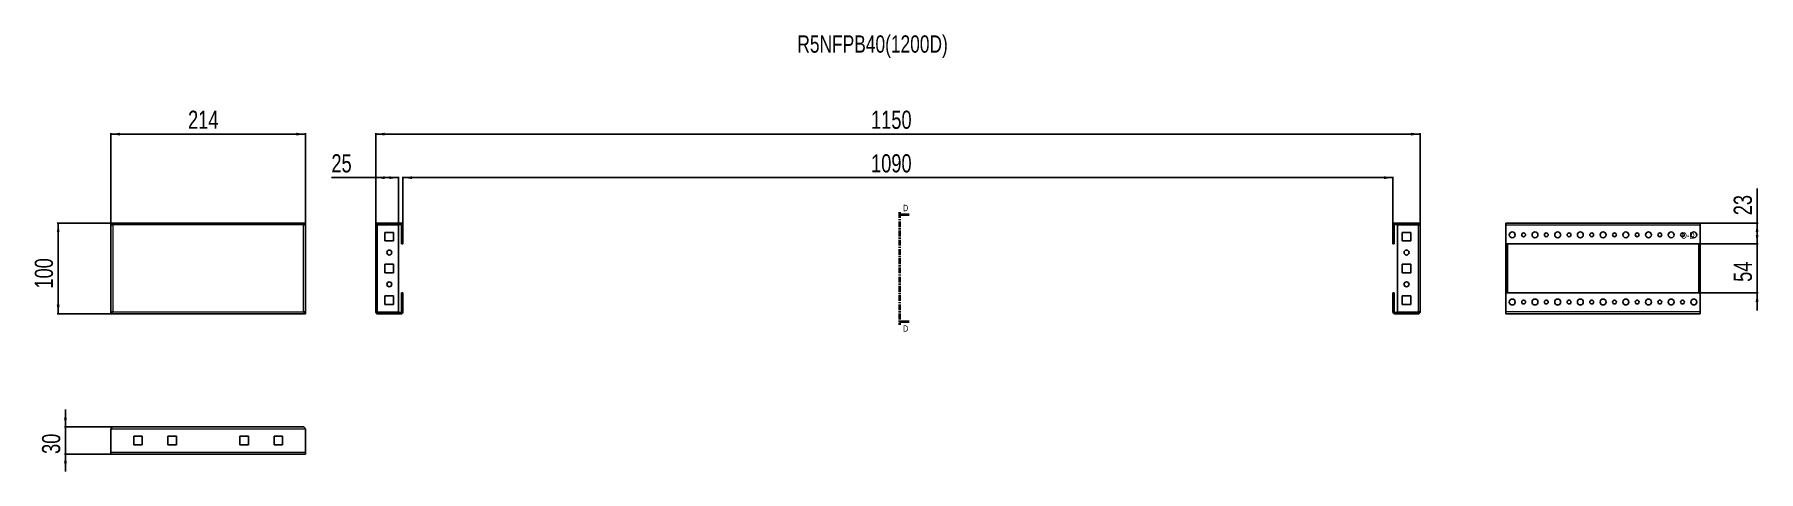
# Model space of a CAD drawing. Header units: millimetres. Extents: x -14 to 1884, y -1042 to 540.
# Drawn here: x -14 to 1884, y 59 to 540 of the extents above.
import ezdxf

# ---------------------------------------------------------------- set-up
doc = ezdxf.new("R2010")
doc.units = ezdxf.units.MM
doc.linetypes.add('CENTER', pattern=[10.16, 6.35, -1.27, 1.27, -1.27])
doc.layers.add('FORMAT', color=7, linetype='Continuous')
doc.styles.add('SLDTEXTSTYLE0', font='TXT', dxfattribs={"width": 0.75})
doc.dimstyles.new('SLDDIMSTYLE0', dxfattribs={"dimtxt": 20, "dimasz": 10, "dimexe": 0, "dimexo": 0.0625, "dimgap": 5, "dimtad": 2, "dimdec": 1, "dimrnd": 1e-09, "dimzin": 12, "dimdsep": 46, "dimtxsty": 'SLDTEXTSTYLE0', "dimsah": 1, "dimcen": 0.09, "dimadec": 0, "dimazin": 3, "dimtfac": 1, "dimtofl": 0, "dimtmove": 0, "dimatfit": 3, "dimfxl": 0, "dimfrac": 2, "dimtolj": 1, "dimtzin": 12, "dimarcsym": 0})
doc.dimstyles.new('SLDDIMSTYLE1', dxfattribs={"dimtxt": 20, "dimasz": 10, "dimexe": 0, "dimexo": 0.0625, "dimgap": 5, "dimtad": 2, "dimdec": 1, "dimrnd": 1e-09, "dimzin": 12, "dimdsep": 46, "dimtxsty": 'SLDTEXTSTYLE0', "dimsah": 1, "dimcen": 0.09, "dimadec": 0, "dimazin": 3, "dimtfac": 1, "dimtmove": 0, "dimatfit": 0, "dimfxl": 0, "dimfrac": 2, "dimtolj": 1, "dimtzin": 12, "dimarcsym": 0})

# ---------------------------------------------------------------- blocks, each defined once
blk = doc.blocks.new('_D')
at = {"layer": 'FORMAT'}
for p, q in [((70.2, 330.6), (70.2, 431.6)), ((70.2, 430.6), (284.2, 430.6)), ((284.2, 330.6), (284.2, 431.6))]:
    blk.add_line(p, q, dxfattribs=at)
for points in [[(70.2, 430.6), (80.2, 429), (80.2, 432.1)], [(284.2, 430.6), (274.2, 432.1), (274.2, 429)]]:
    blk.add_solid(points, dxfattribs=at)
at = {"layer": 'FORMAT', "insert": (155.1, 456.4), "char_height": 20, "attachment_point": 1, "style": 'SLDTEXTSTYLE0'}
blk.add_mtext('214', dxfattribs=at)
blk = doc.blocks.new('_D_1')
at = {"layer": 'FORMAT'}
for p, q in [((70.2, 332.6), (11.1, 332.6)), ((12.1, 332.6), (12.1, 232.6)), ((70.2, 232.6), (11.1, 232.6))]:
    blk.add_line(p, q, dxfattribs=at)
for points in [[(12.1, 332.6), (10.5, 322.6), (13.6, 322.6)], [(12.1, 232.6), (13.6, 242.6), (10.5, 242.6)]]:
    blk.add_solid(points, dxfattribs=at)
at = {"layer": 'FORMAT', "insert": (-13.7, 260.4), "char_height": 20, "attachment_point": 1, "rotation": 90, "style": 'SLDTEXTSTYLE0'}
blk.add_mtext('100', dxfattribs=at)
blk = doc.blocks.new('_D_2')
at = {"layer": 'FORMAT'}
for p, q in [((361.7, 330.5), (361.7, 431.6)), ((361.7, 430.6), (1511.7, 430.6)), ((1511.7, 330.5), (1511.7, 431.6))]:
    blk.add_line(p, q, dxfattribs=at)
for points in [[(361.7, 430.6), (371.7, 429), (371.7, 432.1)], [(1511.7, 430.6), (1501.7, 432.1), (1501.7, 429)]]:
    blk.add_solid(points, dxfattribs=at)
at = {"layer": 'FORMAT', "insert": (907.1, 456.4), "char_height": 20, "attachment_point": 1, "style": 'SLDTEXTSTYLE0'}
blk.add_mtext('1150', dxfattribs=at)
blk = doc.blocks.new('_D_3')
at = {"layer": 'FORMAT'}
for p, q in [((391.7, 330.5), (391.7, 383.6)), ((391.7, 382.6), (1481.7, 382.6)), ((1481.7, 330.5), (1481.7, 383.6))]:
    blk.add_line(p, q, dxfattribs=at)
for points in [[(391.7, 382.6), (401.7, 381), (401.7, 384.1)], [(1481.7, 382.6), (1471.7, 384.1), (1471.7, 381)]]:
    blk.add_solid(points, dxfattribs=at)
at = {"layer": 'FORMAT', "insert": (907.1, 408.4), "char_height": 20, "attachment_point": 1, "style": 'SLDTEXTSTYLE0'}
blk.add_mtext('1090', dxfattribs=at)
blk = doc.blocks.new('_D_4')
at = {"layer": 'FORMAT'}
for p, q in [((361.7, 382.6), (312.9, 382.6)), ((361.7, 330.5), (361.7, 383.6)), ((386.7, 382.6), (361.7, 382.6)), ((386.7, 330.6), (386.7, 383.6))]:
    blk.add_line(p, q, dxfattribs=at)
for points in [[(361.7, 382.6), (371.7, 381), (371.7, 384.1)], [(386.7, 382.6), (376.7, 384.1), (376.7, 381)]]:
    blk.add_solid(points, dxfattribs=at)
at = {"layer": 'FORMAT', "insert": (312.9, 408.4), "char_height": 20, "attachment_point": 1, "style": 'SLDTEXTSTYLE0'}
blk.add_mtext('25', dxfattribs=at)
blk = doc.blocks.new('_D_5')
at = {"layer": 'FORMAT'}
for p, q in [((20.1, 108), (20.1, 127.3)), ((72.3, 108), (19.1, 108)), ((20.1, 108), (20.1, 78)), ((70.2, 78), (19.1, 78)), ((20.1, 78), (20.1, 58.8))]:
    blk.add_line(p, q, dxfattribs=at)
for points in [[(20.1, 108), (21.6, 118), (18.5, 118)], [(20.1, 78), (18.5, 68), (21.6, 68)]]:
    blk.add_solid(points, dxfattribs=at)
at = {"layer": 'FORMAT', "insert": (-5.7, 78.2), "char_height": 20, "attachment_point": 1, "rotation": 90, "style": 'SLDTEXTSTYLE0'}
blk.add_mtext('30', dxfattribs=at)
blk = doc.blocks.new('_D_6')
at = {"layer": 'FORMAT'}
for p, q in [((1882.7, 309.6), (1882.7, 328.8)), ((1819.1, 309.6), (1883.7, 309.6)), ((1882.7, 309.6), (1882.7, 255.6)), ((1819.1, 255.6), (1883.7, 255.6)), ((1882.7, 255.6), (1882.7, 236.3))]:
    blk.add_line(p, q, dxfattribs=at)
for points in [[(1882.7, 309.6), (1884.2, 319.6), (1881.1, 319.6)], [(1882.7, 255.6), (1881.1, 245.6), (1884.2, 245.6)]]:
    blk.add_solid(points, dxfattribs=at)
at = {"layer": 'FORMAT', "insert": (1856.9, 267.8), "char_height": 20, "attachment_point": 1, "rotation": 90, "style": 'SLDTEXTSTYLE0'}
blk.add_mtext('54', dxfattribs=at)
blk = doc.blocks.new('_D_7')
at = {"layer": 'FORMAT'}
for p, q in [((1882.7, 332.6), (1882.7, 370.7)), ((1820.1, 332.6), (1883.7, 332.6)), ((1882.7, 309.6), (1882.7, 332.6)), ((1819.1, 309.6), (1883.7, 309.6))]:
    blk.add_line(p, q, dxfattribs=at)
for points in [[(1882.7, 332.6), (1881.1, 322.6), (1884.2, 322.6)], [(1882.7, 309.6), (1884.2, 319.6), (1881.1, 319.6)]]:
    blk.add_solid(points, dxfattribs=at)
at = {"layer": 'FORMAT', "insert": (1856.9, 341.2), "char_height": 20, "attachment_point": 1, "rotation": 90, "style": 'SLDTEXTSTYLE0'}
blk.add_mtext('23', dxfattribs=at)

msp = doc.modelspace()

# ---------------------------------------------------------------- linework, layer by layer
at = {"color": 7, "linetype": 'CENTER', "lineweight": 35}
msp.add_line((938.54, 344.57), (938.54, 220.56), dxfattribs=at)
at = {"color": 7, "linetype": 'Continuous', "lineweight": 25}
for p, q in [((70.22, 331.07), (70.22, 332.57)), ((284.22, 332.57), (70.22, 332.57)), ((70.22, 331.07), (70.22, 330.57)), ((70.22, 330.57), (70.22, 234.57)), ((70.22, 330.57), (71.72, 330.57)), ((284.22, 330.57), (282.72, 330.57)), ((284.22, 332.57), (284.22, 331.07)), ((284.22, 330.57), (284.22, 331.07)), ((284.22, 234.57), (284.22, 330.57)), ((361.66, 234.67), (361.66, 330.47)), ((363.76, 332.57), (363.76, 331.07)), ((363.76, 332.57), (389.56, 332.57)), ((363.76, 331.07), (389.56, 331.07)), ((363.76, 330.57), (386.66, 330.57)), ((386.66, 234.57), (386.66, 330.57)), ((390.16, 330.47), (390.16, 310.57)), ((391.66, 330.47), (391.66, 310.57)), ((1481.66, 310.57), (1481.66, 330.47)), ((1483.16, 310.57), (1483.16, 330.47)), ((1483.76, 332.57), (1509.56, 332.57)), ((1483.76, 331.07), (1509.56, 331.07)), ((1486.66, 234.57), (1486.66, 330.57)), ((1509.56, 330.57), (1486.66, 330.57)), ((1509.56, 331.07), (1509.56, 332.57)), ((1511.66, 330.47), (1511.66, 234.67)), ((1606.08, 330.47), (1606.08, 332.57)), ((1606.08, 332.57), (1820.08, 332.57)), ((1606.08, 330.47), (1606.08, 310.57)), ((1820.08, 332.57), (1820.08, 330.47)), ((1820.08, 310.57), (1820.08, 330.47)), ((371.91, 322.32), (371.91, 312.82)), ((381.41, 322.32), (371.91, 322.32)), ((371.91, 312.82), (381.41, 312.82)), ((381.41, 312.82), (381.41, 322.32)), ((390.16, 310.57), (391.66, 310.57)), ((390.16, 309.57), (390.16, 310.57)), ((391.66, 309.57), (390.16, 309.57)), ((391.66, 310.57), (391.66, 309.57)), ((1481.66, 310.57), (1483.16, 310.57)), ((1481.66, 309.57), (1481.66, 310.57)), ((1483.16, 309.57), (1481.66, 309.57)), ((1483.16, 310.57), (1483.16, 309.57)), ((1491.91, 322.32), (1501.41, 322.32)), ((1491.91, 312.82), (1491.91, 322.32)), ((1501.41, 312.82), (1491.91, 312.82)), ((1501.41, 322.32), (1501.41, 312.82)), ((1606.08, 310.57), (1607.08, 309.57)), ((1606.08, 254.57), (1606.08, 310.57)), ((1607.08, 309.57), (1819.08, 309.57)), ((1607.58, 255.57), (1607.58, 309.57)), ((1818.58, 255.57), (1818.58, 309.57)), ((1819.08, 309.57), (1820.08, 310.57)), ((1820.08, 254.57), (1820.08, 310.57)), ((371.91, 287.32), (371.91, 277.82)), ((381.41, 287.32), (371.91, 287.32)), ((381.41, 277.82), (381.41, 287.32)), ((1491.91, 287.32), (1501.41, 287.32)), ((1491.91, 277.82), (1491.91, 287.32)), ((1501.41, 287.32), (1501.41, 277.82)), ((371.91, 277.82), (381.41, 277.82)), ((1501.41, 277.82), (1491.91, 277.82)), ((381.41, 252.32), (371.91, 252.32)), ((371.91, 252.32), (371.91, 242.82)), ((381.41, 242.82), (381.41, 252.32)), ((390.16, 255.57), (391.66, 255.57)), ((390.16, 254.57), (390.16, 255.57)), ((391.66, 254.57), (390.16, 254.57)), ((390.16, 254.57), (390.16, 234.67)), ((391.66, 255.57), (391.66, 254.57)), ((391.66, 254.57), (391.66, 234.67)), ((1481.66, 255.57), (1483.16, 255.57)), ((1481.66, 254.57), (1481.66, 255.57)), ((1481.66, 234.67), (1481.66, 254.57)), ((1483.16, 254.57), (1481.66, 254.57)), ((1483.16, 255.57), (1483.16, 254.57)), ((1483.16, 234.67), (1483.16, 254.57)), ((1491.91, 252.32), (1501.41, 252.32)), ((1491.91, 242.82), (1491.91, 252.32)), ((1501.41, 252.32), (1501.41, 242.82)), ((1607.08, 255.57), (1606.08, 254.57)), ((1606.08, 254.57), (1606.08, 234.67)), ((1819.08, 255.57), (1607.08, 255.57)), ((1820.08, 254.57), (1819.08, 255.57)), ((1820.08, 234.67), (1820.08, 254.57)), ((71.72, 234.57), (70.22, 234.57)), ((70.22, 234.57), (70.22, 234.07)), ((70.22, 234.07), (70.22, 232.57)), ((70.22, 232.57), (284.22, 232.57)), ((282.72, 234.57), (284.22, 234.57)), ((284.22, 234.07), (284.22, 234.57)), ((284.22, 232.57), (284.22, 234.07)), ((363.76, 234.57), (386.66, 234.57)), ((363.76, 232.57), (363.76, 234.07)), ((389.56, 234.07), (363.76, 234.07)), ((389.56, 232.57), (363.76, 232.57)), ((371.91, 242.82), (381.41, 242.82)), ((1509.56, 234.07), (1483.76, 234.07)), ((1509.56, 232.57), (1483.76, 232.57)), ((1509.56, 234.57), (1486.66, 234.57)), ((1501.41, 242.82), (1491.91, 242.82)), ((1509.56, 234.07), (1509.56, 232.57)), ((1606.08, 232.57), (1606.08, 234.67)), ((1820.08, 232.57), (1606.08, 232.57)), ((1820.08, 234.67), (1820.08, 232.57)), ((70.22, 105.92), (70.22, 80.12)), ((72.32, 108.02), (282.12, 108.02)), ((95.22, 97.77), (104.72, 97.77)), ((95.22, 88.27), (95.22, 97.77)), ((104.72, 97.77), (104.72, 88.27)), ((132.72, 97.77), (142.22, 97.77)), ((132.72, 88.27), (132.72, 97.77)), ((142.22, 97.77), (142.22, 88.27)), ((221.72, 97.77), (212.22, 97.77)), ((212.22, 97.77), (212.22, 88.27)), ((221.72, 88.27), (221.72, 97.77)), ((249.72, 97.77), (249.72, 88.27)), ((259.22, 97.77), (249.72, 97.77)), ((259.22, 88.27), (259.22, 97.77)), ((284.22, 80.12), (284.22, 105.92)), ((70.22, 78.02), (70.22, 80.12)), ((70.22, 78.02), (284.22, 78.02)), ((104.72, 88.27), (95.22, 88.27)), ((142.22, 88.27), (132.72, 88.27)), ((212.22, 88.27), (221.72, 88.27)), ((249.72, 88.27), (259.22, 88.27)), ((284.22, 80.12), (284.22, 78.02))]:
    msp.add_line(p, q, dxfattribs=at)
at = {"color": 8, "linetype": 'Continuous', "lineweight": 18}
for p, q in [((72.32, 330.47), (72.32, 234.67)), ((282.12, 330.47), (72.32, 330.47)), ((282.12, 234.67), (282.12, 330.47)), ((363.76, 234.57), (363.76, 330.57)), ((389.56, 331.07), (389.56, 332.57)), ((390.16, 330.47), (391.66, 330.47)), ((1483.16, 330.47), (1481.66, 330.47)), ((1483.76, 331.07), (1483.76, 332.57)), ((1509.56, 330.57), (1509.56, 234.57)), ((1606.08, 330.47), (1820.08, 330.47)), ((1608.18, 255.57), (1608.18, 309.57)), ((1817.98, 309.57), (1817.98, 255.57)), ((72.32, 234.67), (282.12, 234.67)), ((389.56, 234.07), (389.56, 232.57)), ((390.16, 234.67), (391.66, 234.67)), ((1483.16, 234.67), (1481.66, 234.67)), ((1483.76, 234.07), (1483.76, 232.57)), ((1820.08, 234.67), (1606.08, 234.67)), ((70.22, 105.92), (284.22, 105.92)), ((70.22, 80.12), (284.22, 80.12))]:
    msp.add_line(p, q, dxfattribs=at)
at = {"color": 7, "linetype": 'Continuous', "lineweight": 35}
for p, q in [((949.18, 341.57), (938.54, 341.57)), ((949.18, 223.56), (938.54, 223.56))]:
    msp.add_line(p, q, dxfattribs=at)
at = {"color": 7, "linetype": 'Continuous', "lineweight": 25}
for centre, radius in [((1613.08, 319.57), 3.25), ((1638.08, 319.57), 3.25), ((1663.08, 319.57), 3.25), ((1688.08, 319.57), 3.25), ((1713.08, 319.57), 3.25), ((1738.08, 319.57), 3.25), ((1763.08, 319.57), 3.25), ((1788.08, 319.57), 3.25), ((1813.08, 319.57), 3.25), ((1625.58, 319.57), 2.1), ((1650.58, 319.57), 2.1), ((1675.58, 319.57), 2.1), ((1700.58, 319.57), 2.1), ((1725.58, 319.57), 2.1), ((1750.58, 319.57), 2.1), ((1775.58, 319.57), 2.1), ((1800.58, 319.57), 2.1), ((376.66, 300.07), 2.75), ((1496.66, 300.07), 2.75), ((376.66, 265.07), 2.75), ((1496.66, 265.07), 2.75), ((1613.08, 245.57), 3.25), ((1625.58, 245.57), 2.1), ((1638.08, 245.57), 3.25), ((1650.58, 245.57), 2.1), ((1663.08, 245.57), 3.25), ((1675.58, 245.57), 2.1), ((1688.08, 245.57), 3.25), ((1700.58, 245.57), 2.1), ((1713.08, 245.57), 3.25), ((1725.58, 245.57), 2.1), ((1738.08, 245.57), 3.25), ((1750.58, 245.57), 2.1), ((1763.08, 245.57), 3.25), ((1775.58, 245.57), 2.1), ((1788.08, 245.57), 3.25), ((1800.58, 245.57), 2.1), ((1813.08, 245.57), 3.25)]:
    msp.add_circle(centre, radius, dxfattribs=at)
for centre, radius, start, end in [((389.56, 330.47), 2.1, 0, 90), ((389.56, 330.47), 0.6, 0, 90), ((1483.76, 330.47), 2.1, 90, 180), ((1483.76, 330.47), 0.6, 90, 180), ((389.56, 234.67), 2.1, 270, 0), ((389.56, 234.67), 0.6, 270, 0), ((1483.76, 234.67), 2.1, 180, 270), ((1483.76, 234.67), 0.6, 180, 270)]:
    msp.add_arc(centre, radius, start, end, dxfattribs=at)
for points, knots in [([(72.32, 330.47), (72.14, 330.75), (71.78, 331.31), (71.25, 332.01), (70.73, 332.48), (70.38, 332.54), (70.22, 332.57)], [0, 0, 0, 0, 0.2547527, 0.5096447, 0.7645377, 1, 1, 1, 1]), ([(72.32, 330.47), (72.14, 330.55), (71.77, 330.71), (71.08, 330.98), (70.56, 331.03), (70.22, 331.07)], [0, 0, 0, 0, 0.2598775, 0.5197391, 1, 1, 1, 1]), ([(1511.66, 330.47), (1511.63, 330.75), (1511.56, 331.31), (1511.06, 332.01), (1510.36, 332.48), (1509.82, 332.54), (1509.56, 332.57)], [0, 0, 0, 0, 0.2547527, 0.5096447, 0.7645377, 1, 1, 1, 1]), ([(1510.16, 330.47), (1510.15, 330.55), (1510.13, 330.71), (1509.94, 330.98), (1509.71, 331.03), (1509.56, 331.07)], [0, 0, 0, 0, 0.2598775, 0.5197391, 1, 1, 1, 1]), ([(282.12, 108.02), (282.3, 107.99), (282.65, 107.92), (283.19, 107.42), (283.71, 106.72), (284.06, 106.18), (284.22, 105.92)], [0, 0, 0, 0, 0.2547527, 0.5096447, 0.7645377, 1, 1, 1, 1])]:
    msp.add_open_spline(points, degree=3, knots=knots, dxfattribs=at)
for points in [[(70.22, 330.57), (70.25, 330.56), (70.31, 330.54), (70.8, 330.52), (71.49, 330.49), (72.04, 330.47), (72.32, 330.47)], [(284.22, 332.57), (284.04, 332.53), (283.69, 332.47), (283.17, 331.99), (282.64, 331.29), (282.29, 330.74), (282.12, 330.47)], [(284.22, 331.07), (283.87, 331.03), (283.17, 330.95), (282.47, 330.63), (282.12, 330.47)], [(282.12, 330.47), (282.39, 330.47), (282.95, 330.49), (283.64, 330.52), (284.13, 330.54), (284.19, 330.56), (284.22, 330.57)], [(363.76, 332.57), (363.49, 332.53), (362.94, 332.47), (362.24, 331.99), (361.76, 331.29), (361.69, 330.74), (361.66, 330.47)], [(361.66, 330.47), (361.69, 330.47), (361.76, 330.49), (362.24, 330.52), (362.94, 330.54), (363.49, 330.56), (363.76, 330.57)], [(363.76, 331.07), (363.6, 331.03), (363.27, 330.95), (363.2, 330.63), (363.16, 330.47)], [(1509.56, 330.57), (1509.84, 330.56), (1510.39, 330.54), (1511.08, 330.52), (1511.57, 330.49), (1511.63, 330.47), (1511.66, 330.47)], [(72.32, 234.67), (72.04, 234.66), (71.49, 234.64), (70.8, 234.62), (70.31, 234.59), (70.25, 234.57), (70.22, 234.57)], [(70.22, 232.57), (70.39, 232.6), (70.74, 232.66), (71.27, 233.15), (71.79, 233.84), (72.14, 234.39), (72.32, 234.67)], [(70.22, 234.07), (70.57, 234.1), (71.27, 234.18), (71.97, 234.5), (72.32, 234.67)], [(282.12, 234.67), (282.29, 234.39), (282.64, 233.84), (283.17, 233.15), (283.69, 232.66), (284.04, 232.6), (284.22, 232.57)], [(284.22, 234.57), (284.19, 234.57), (284.13, 234.59), (283.64, 234.62), (282.95, 234.64), (282.39, 234.66), (282.12, 234.67)], [(282.12, 234.67), (282.47, 234.5), (283.17, 234.18), (283.87, 234.1), (284.22, 234.07)], [(363.76, 234.57), (363.49, 234.57), (362.94, 234.59), (362.24, 234.62), (361.76, 234.64), (361.69, 234.66), (361.66, 234.67)], [(361.66, 234.67), (361.69, 234.39), (361.76, 233.84), (362.24, 233.15), (362.94, 232.66), (363.49, 232.6), (363.76, 232.57)], [(363.16, 234.67), (363.2, 234.5), (363.27, 234.18), (363.6, 234.1), (363.76, 234.07)], [(1511.66, 234.67), (1511.63, 234.66), (1511.57, 234.64), (1511.08, 234.62), (1510.39, 234.59), (1509.84, 234.57), (1509.56, 234.57)], [(1509.56, 232.57), (1509.84, 232.6), (1510.39, 232.66), (1511.08, 233.15), (1511.57, 233.84), (1511.63, 234.39), (1511.66, 234.67)], [(1509.56, 234.07), (1509.72, 234.1), (1510.05, 234.18), (1510.12, 234.5), (1510.16, 234.67)], [(70.22, 105.92), (70.39, 106.19), (70.74, 106.75), (71.27, 107.44), (71.79, 107.92), (72.14, 107.99), (72.32, 108.02)]]:
    msp.add_open_spline(points, degree=3, dxfattribs=at)
at = {"color": 7, "linetype": 'Continuous', "lineweight": 35}
for points in [[(938.54, 341.57), (945.54, 340.45), (945.54, 342.69)], [(938.54, 223.56), (945.54, 222.44), (945.54, 224.68)]]:
    msp.add_solid(points, dxfattribs=at)

# ---------------------------------------------------------------- texts
at = {"color": 7, "linetype": 'Continuous', "char_height": 7, "attachment_point": 1, "style": 'SLDTEXTSTYLE0'}
for insert in [(942.24, 352.67), (942.24, 219.87)]:
    msp.add_mtext('D', dxfattribs=dict(at, insert=insert))
at = {"layer": 'FORMAT', "style": 'SLDTEXTSTYLE0'}
for s, insert, char_height, attachment_point in [('R5NFPB40(1200D)', (825.93, 539.37), 19.05, 1), ('D-D', (1806.72, 322.42), 7, 2)]:
    msp.add_mtext(s, dxfattribs=dict(at, insert=insert, char_height=char_height, attachment_point=attachment_point))

# ---------------------------------------------------------------- dimensions: what is measured, and where the dimension line sits
at = {"layer": 'FORMAT'}
for base, p1, p2, picture, middle in [((284.22, 430.57), (70.22, 330.57), (284.22, 330.57), '_D', (177.22, 430.57)), ((1511.66, 430.57), (361.66, 330.47), (1511.66, 330.47), '_D_2', (936.66, 430.57)), ((361.66, 382.57), (386.66, 330.57), (361.66, 330.47), '_D_4', (327.66, 382.57)), ((1481.66, 382.57), (391.66, 330.47), (1481.66, 330.47), '_D_3', (936.66, 382.57))]:
    dim = msp.add_linear_dim(base=base, p1=p1, p2=p2, dimstyle='SLDDIMSTYLE0', dxfattribs=at)
    dim.commit()
    dim.dimension.update_dxf_attribs({"geometry": picture, "text_midpoint": middle, "dimtype": 160})
for base, p1, p2, dimstyle, picture, middle in [((1882.69, 332.57), (1819.08, 309.57), (1820.08, 332.57), 'SLDDIMSTYLE0', '_D_7', (1882.69, 355.95)), ((12.05, 232.57), (70.22, 332.57), (70.22, 232.57), 'SLDDIMSTYLE0', '_D_1', (12.05, 282.57)), ((1882.69, 255.57), (1819.08, 309.57), (1819.08, 255.57), 'SLDDIMSTYLE1', '_D_6', (1882.69, 282.57)), ((20.05, 78.02), (72.32, 108.02), (70.22, 78.02), 'SLDDIMSTYLE1', '_D_5', (20.05, 93.02))]:
    dim = msp.add_linear_dim(base=base, p1=p1, p2=p2, angle=90, dimstyle=dimstyle, dxfattribs=at)
    dim.commit()
    dim.dimension.update_dxf_attribs({"geometry": picture, "text_midpoint": middle, "dimtype": 160})

doc.saveas('drawing.dxf')
